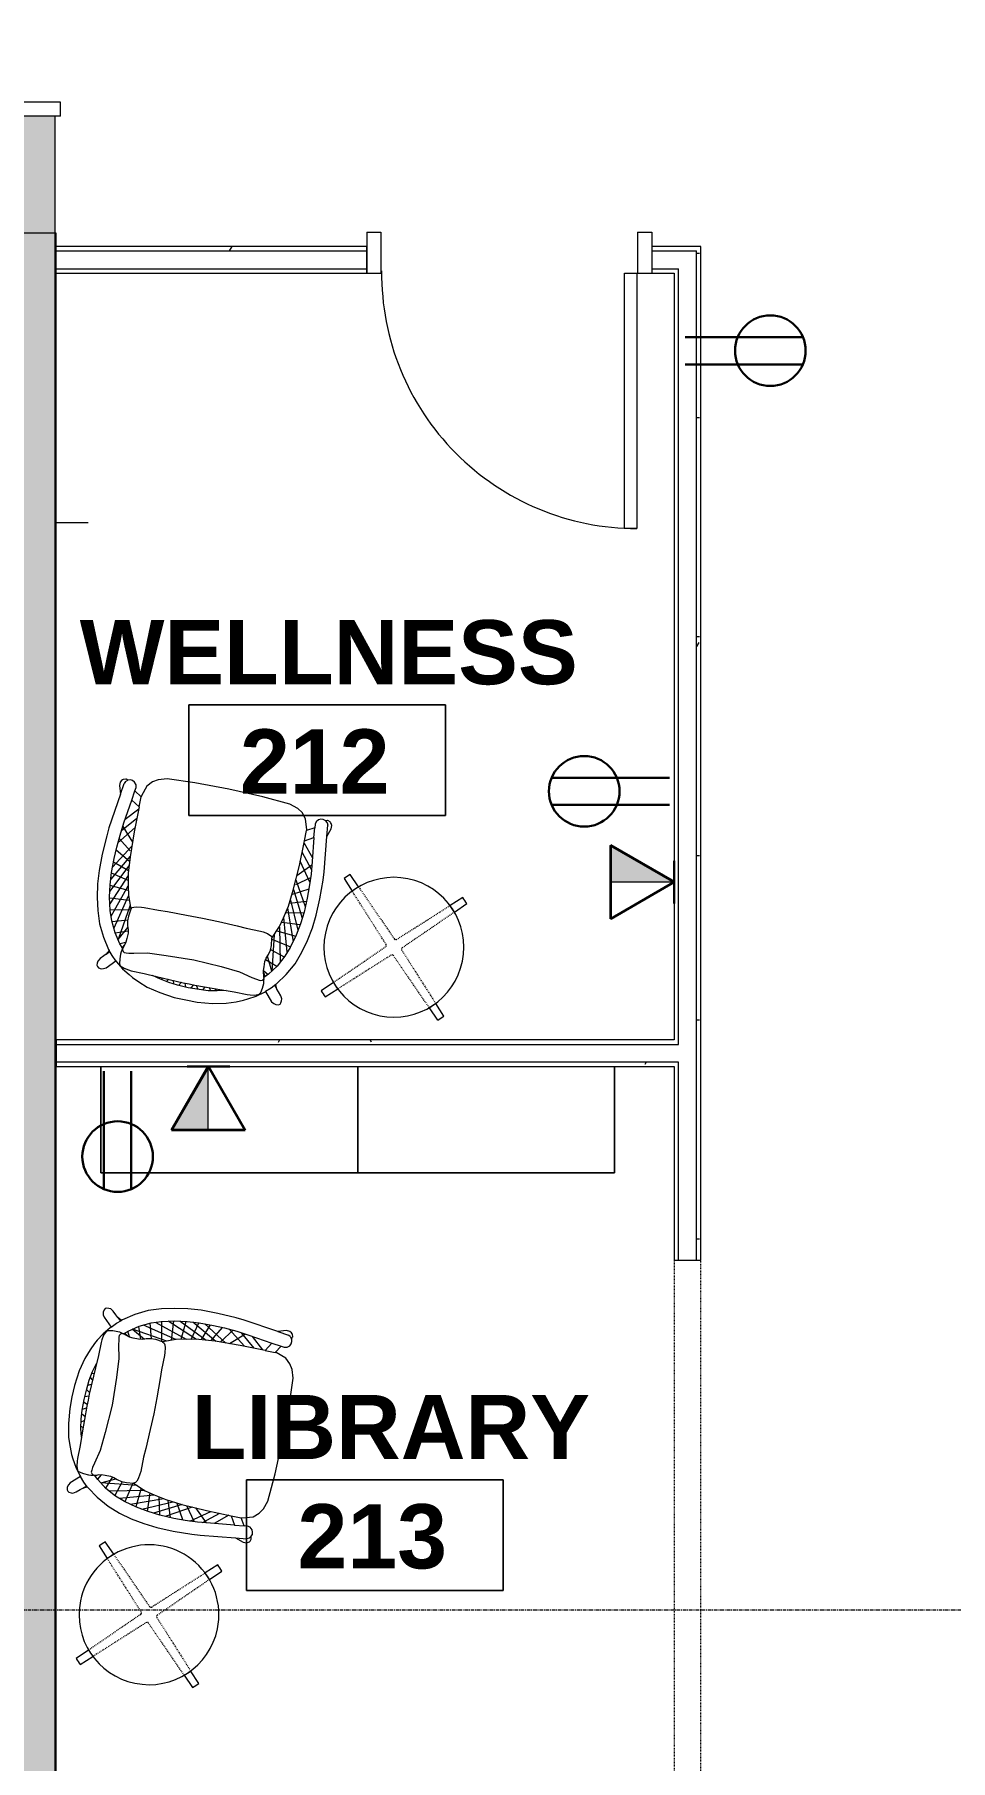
# Model space of a CAD drawing. Header units: inches. Extents: x 29752 to 31446, y 4278 to 5722.
# Drawn here: x 30674.1 to 30802.5, y 4819 to 5061.1 of the extents above; entities that cross this region are included whole.
import ezdxf

# ---------------------------------------------------------------- set-up
doc = ezdxf.new("R2010")
doc.units = ezdxf.units.IN
doc.header["$MEASUREMENT"] = 0
for name, pattern in [('Dash', [0.25, 0.125, -0.125]), ('Grid Line 1_2_', [0.875, 0.5, -0.125, 0.125, -0.125]), ('Overhead', [0.15625, 0.09375, -0.0625])]:
    doc.linetypes.add(name, pattern=pattern)
for name, color, linetype, lineweight in [('1900 Duke Street_2nd Flr_LINKED_dwg', 8, 'Continuous', 9), ('A-ANNO-NOTE', 131, 'Continuous', 30), ('A-AREA-IDEN', 2, 'Continuous', 9), ('A-DETL-GENF', 92, 'Continuous', 9), ('A-DETL-MEDM', 33, 'Continuous', 20), ('A-DETL-THIN', 151, 'Continuous', 9), ('A-DOOR', 31, 'Continuous', 13), ('A-DOOR-FRAM', 31, 'Continuous', 20), ('A-WALL', 113, 'Continuous', 13), ('A-WALL-PATT', 111, 'Continuous', 13), ('AE-WALLS-PATT', 7, 'Continuous', 9), ('AE-WALLS-TENANT', 7, 'Continuous', 9), ('I-FURN', 30, 'Continuous', 9), ('I-FURN-HDLN', 30, 'Dash', 9), ('I-WALL', 2, 'Continuous', 13), ('S-GRID', 1, 'Continuous', 9)]:
    doc.layers.add(name, color=color, linetype=linetype, lineweight=lineweight)
doc.styles.add('Swis721 Lt BT_B', font='', dxfattribs={"height": 9})
doc.styles.get('Swis721 Lt BT_B').set_extended_font_data('Swis721 Lt BT', bold=True)
pattern_1 = [(0, (0, 0), (30.72, 7.68), [1.267, -21.773, 1.267, -21.773, -122.88]), (0, (0, 0), (30.72, 7.68), [-46.08, 1.267, -44.813, 1.267, -21.773, -53.76]), (0, (0, 0), (30.72, 7.68), [-115.2, 1.267, -14.093, 1.267, -37.133]), (120, (11.52, 3.84), (-22.0110751, 22.7643004), [1.267, -21.773, 1.267, -21.773, -122.88]), (120, (11.52, 3.84), (-22.0110751, 22.7643004), [-46.08, 1.267, -44.813, 1.267, -21.773, -53.76]), (120, (11.52, 3.84), (-22.0110751, 22.7643004), [-115.2, 1.267, -14.093, 1.267, -37.133]), (240, (15.36, 19.2), (-8.7089249, -30.4443004), [1.267, -21.773, 1.267, -21.773, -122.88]), (240, (15.36, 19.2), (-8.7089249, -30.4443004), [-46.08, 1.267, -44.813, 1.267, -21.773, -53.76]), (240, (15.36, 19.2), (-8.7089249, -30.4443004), [-115.2, 1.267, -14.093, 1.267, -37.133])]

# ---------------------------------------------------------------- blocks, each defined once
blk = doc.blocks.new('1900 Duke Street_2nd Flr_LINKED_dwg-5565117-FIRST FLOOR POWER _ SIGNAL')
at = {"layer": 'AE-WALLS-PATT'}
h = blk.add_hatch(color=256, dxfattribs=at)
h.paths.add_polyline_path([(1480.56, 407.39), (1578.56, 407.39), (1578.56, 409.27), (1576.38, 409.27), (1576.38, 408.97), (1564.38, 408.97), (1564.38, 409.27), (1480.56, 409.27), (1480.56, 408.97)], flags=0)
h.paths.add_polyline_path([(1578.44, 414.27), (1578.56, 414.27), (1578.56, 648.81), (1578.44, 648.81), (1578.44, 427.28)], flags=0)
h.paths.add_polyline_path([(1572.44, 432.97), (1573.44, 432.97), (1573.44, 628.97), (1572.46, 628.97), (1572.44, 477.03)], flags=0)
h.paths.add_polyline_path([(1564.38, 648.31), (1564.38, 652.97), (1573.44, 652.97), (1573.44, 654.44), (1558.31, 654.44), (1558.31, 648.31)], flags=0)
h.paths.add_polyline_path([(1578.54, 652.56), (1578.56, 652.56), (1578.56, 654.44), (1578.44, 654.42), (1578.44, 652.56)], flags=0)
at = {"layer": 'AE-WALLS-TENANT'}
for p, q in [((1578.56, 541.27), (1578.56, 648.81)), ((1578.56, 613.83), (1583.06, 613.83)), ((1578.56, 414.27), (1578.56, 537.52))]:
    blk.add_line(p, q, dxfattribs=at)
at = {"layer": 'AE-WALLS-TENANT', "flags": 128}
blk.add_lwpolyline([(1578.56, 652.56), (1578.56, 654.44), (1578.44, 654.44)], dxfattribs=at)
blk = doc.blocks.new('Single Flush - OTJ_SOLIDFLUSH_ALUM-5854607-FIRST FLOOR POWER _ SIGNAL')
at = {"layer": 'A-DOOR', "lineweight": 20}
for p, q in [((-7.42, 27.82), (-8.65, 26.59)), ((17.91, 2.5), (-7.42, 27.82)), ((-8.65, 26.59), (16.67, 1.26)), ((16.67, 1.26), (17.91, 2.5))]:
    blk.add_line(p, q, dxfattribs=at)
at = {"layer": 'A-DOOR', "lineweight": 9}
blk.add_arc((17.91, 2.5), 35.81, 135, 180.5, dxfattribs=at)
at = {"layer": 'A-DOOR-FRAM'}
for p, q in [((-20, -3.25), (-20, 2.5)), ((-20, 2.5), (-18, 2.5)), ((-18, -3.25), (-18, 2.5)), ((18, -3.25), (18, 2.5)), ((18, 2.5), (20, 2.5)), ((20, -3.25), (20, 2.5)), ((-20, -3.25), (-18, -3.25)), ((18, -3.25), (20, -3.25))]:
    blk.add_line(p, q, dxfattribs=at)
blk = doc.blocks.new('Single Flush - OTJ_SOLIDFLUSH_ALUM-5854609-FIRST FLOOR POWER _ SIGNAL')
at = {"layer": 'A-DOOR', "lineweight": 20}
for p, q in [((16.15625, -1.875), (17.90625, -1.875)), ((16.15625, -37.6875), (16.15625, -1.875)), ((17.90625, -1.875), (17.90625, -37.6875)), ((17.90625, -37.6875), (16.15625, -37.6875))]:
    blk.add_line(p, q, dxfattribs=at)
at = {"layer": 'A-DOOR', "lineweight": 9}
blk.add_arc((17.90625, -1.875), 35.8125, 179.5, 270, dxfattribs=at)
at = {"layer": 'A-DOOR-FRAM'}
for p, q in [((-20, 3.875), (-20, -1.875)), ((-20, 3.875), (-18, 3.875)), ((-18, 3.875), (-18, -1.875)), ((18.000004, 3.875), (18.000004, -1.875)), ((18.000004, 3.875), (20.000004, 3.875)), ((20.000004, 3.875), (20.000004, -1.875)), ((-20, -1.875), (-18, -1.875)), ((18.000004, -1.875), (20.000004, -1.875))]:
    blk.add_line(p, q, dxfattribs=at)
blk = doc.blocks.new('Furniture 5 - Furniture 1-5860435-FIRST FLOOR POWER _ SIGNAL')
at = {"layer": 'I-FURN'}
for p, q in [((30924.89, 4913.02), (30910.01, 4913.02)), ((30910.01, 4913.02), (30924.89, 4913.02)), ((30924.89, 4877.02), (30924.89, 4913.02)), ((30924.89, 4913.02), (30924.89, 4877.02)), ((30910.01, 4877.02), (30924.89, 4877.02)), ((30924.89, 4877.02), (30910.01, 4877.02))]:
    blk.add_line(p, q, dxfattribs=at)
blk = doc.blocks.new('HermanMiller_Collection_CrosshatchLoungeChair - Lounge Chair Ash Frame-6145814-FIRST FLOOR POWER _ SIGNAL')
at = {"layer": 'I-FURN'}
for p, q in [((-8.33, 14.68), (-10.11, 14.07)), ((-6.56, 15.12), (-8.33, 14.68)), ((-4.69, 15.44), (-6.56, 15.12)), ((-2.82, 15.61), (-4.69, 15.44)), ((-0.47, 15.65), (-2.82, 15.61)), ((2.19, 15.55), (-0.47, 15.65)), ((3.35, 15.46), (2.19, 15.55)), ((8.29, 14.83), (3.35, 15.46)), ((9.45, 15.21), (8.29, 14.83)), ((8.29, 14.83), (9.88, 14.63)), ((9.94, 15.19), (9.45, 15.21)), ((10.18, 14.49), (9.88, 14.63)), ((10.19, 15.06), (9.94, 15.19)), ((10.33, 14.95), (10.19, 15.06)), ((10.4, 14.88), (10.33, 14.95)), ((10.5, 14.53), (10.4, 14.88)), ((10.49, 14.47), (10.5, 14.53)), ((-16.19, 12.95), (-16.24, 12.58)), ((-16.24, 12.58), (-16.16, 12.24)), ((-16.06, 13.13), (-16.19, 12.95)), ((-16.16, 12.24), (-15.97, 11.91)), ((-15.88, 13.23), (-16.06, 13.13)), ((-15.57, 13.27), (-15.88, 13.23)), ((-15.3, 13.24), (-15.57, 13.27)), ((-14.89, 13), (-15.3, 13.24)), ((-14.41, 12.57), (-14.89, 13)), ((-14.09, 12.28), (-14.41, 12.57)), ((-14.09, 12.28), (-13.61, 11.86)), ((-13.5, 11.98), (-14.09, 12.28)), ((-11.84, 13.14), (-13.38, 12.1)), ((-10.11, 14.07), (-11.84, 13.14)), ((-10.91, 11.67), (-9.35, 12.45)), ((-8.84, 10.29), (-9.47, 12.39)), ((-9.35, 12.45), (-8, 12.96)), ((-8.74, 12.65), (-4.08, 11.2)), ((-8, 12.96), (-6.16, 13.41)), ((-7.37, 10.19), (-7.91, 12.98)), ((-2.66, 11.47), (-7.08, 13.18)), ((-6.07, 10.63), (-6.29, 13.38)), ((-6.16, 13.41), (-4.45, 13.68)), ((-5.4, 13.53), (-1.32, 11.62)), ((-4.75, 11.06), (-4.57, 13.66)), ((-4.45, 13.68), (-2.74, 13.83)), ((0.04, 11.74), (-3.65, 13.75)), ((-3.38, 11.33), (-2.81, 13.82)), ((-2.74, 13.83), (-0.72, 13.88)), ((-1.21, 13.87), (-1.99, 11.59)), ((1.47, 11.8), (-1.95, 13.85)), ((-0.72, 13.88), (0.89, 13.84)), ((0.54, 13.85), (-0.67, 11.72)), ((2.14, 13.76), (0.76, 11.88)), ((0.89, 13.84), (2.65, 13.73)), ((1.53, 13.8), (4.14, 11.89)), ((3.91, 13.59), (2.02, 11.82)), ((2.65, 13.73), (4.43, 13.53)), ((3.31, 13.65), (5.45, 11.89)), ((4.43, 13.53), (7.79, 13.1)), ((6.74, 11.9), (4.95, 13.46)), ((7.79, 13.1), (7.07, 11.9)), ((7.79, 13.1), (9.15, 12.93)), ((8.52, 11.91), (9.15, 12.93)), ((9.15, 12.93), (9.63, 12.87)), ((9.63, 12.87), (10.01, 12.94)), ((10.01, 12.94), (10.35, 13.24)), ((10.18, 14.49), (10.4, 14.2)), ((10.35, 13.24), (10.49, 13.54)), ((10.4, 14.2), (10.49, 14.47)), ((10.42, 14.16), (10.4, 14.2)), ((10.52, 13.86), (10.42, 14.16)), ((10.49, 13.54), (10.52, 13.86)), ((-15.97, 11.91), (-14.73, 10.77)), ((-14.85, 10.65), (-15.65, 9.61)), ((-15.3, 10.01), (-15.53, 9.43)), ((-15.03, 10.16), (-15.3, 10.01)), ((-14.38, 10.28), (-15.03, 10.16)), ((-14.73, 10.77), (-14.85, 10.65)), ((-14.73, 10.77), (-14.11, 11.44)), ((-13.68, 10.3), (-14.38, 10.28)), ((-14.11, 11.44), (-13.5, 11.98)), ((-13.37, 10.29), (-13.68, 10.3)), ((-13.38, 12.1), (-13.5, 11.98)), ((-13, 10.22), (-13.37, 10.29)), ((-13.26, 10.03), (-13.37, 9.84)), ((-13.37, 9.84), (-13.37, 9.58)), ((-13.03, 10.17), (-13.26, 10.03)), ((-12.87, 10.2), (-13.03, 10.17)), ((-13, 10.22), (-12.84, 10.17)), ((-12.84, 10.17), (-12.28, 10.69)), ((-11.91, 9.91), (-12.84, 10.17)), ((-12.25, 10.01), (-12.74, 10.27)), ((-11.93, 9.95), (-12.31, 10.66)), ((-12.28, 10.69), (-10.91, 11.67)), ((-11.38, 9.88), (-11.91, 9.91)), ((-11.75, 11.07), (-9.83, 10.06)), ((-6.69, 10.39), (-11.75, 11.07)), ((-10.62, 9.86), (-11.38, 9.88)), ((-10.32, 9.89), (-10.95, 11.64)), ((-10.13, 9.95), (-10.62, 9.86)), ((-5.5, 10.89), (-10.32, 11.96)), ((-9.58, 10.15), (-10.13, 9.95)), ((-8.94, 10.29), (-9.58, 10.15)), ((-8.25, 10.3), (-8.94, 10.29)), ((-7.24, 10.18), (-8.25, 10.3)), ((-5.43, 10.88), (-7.24, 10.18)), ((-7.24, 10.18), (-6.98, 10.03)), ((-6.98, 10.03), (-6.87, 9.81)), ((-6.87, 9.81), (-6.73, 9.43)), ((-4.09, 11.2), (-5.43, 10.88)), ((-2.35, 11.53), (-4.09, 11.2)), ((-0.04, 11.74), (-2.35, 11.53)), ((3.52, 11.88), (-0.04, 11.74)), ((7.07, 11.9), (3.52, 11.88)), ((7.07, 11.9), (8.52, 11.91)), ((8.64, 11.91), (8.52, 11.91)), ((10.13, 11.42), (8.64, 11.91)), ((10.87, 10.76), (10.13, 11.42)), ((11.32, 10.05), (10.87, 10.76)), ((11.7, 8.85), (11.32, 10.05)), ((-16.57, 8.01), (-16.99, 7.03)), ((-16.27, 8.56), (-16.57, 8.01)), ((-15.65, 9.61), (-16.27, 8.56)), ((-15.64, 8.76), (-15.67, 8.36)), ((-15.67, 8.36), (-15.67, 6.5)), ((-15.53, 9.43), (-15.64, 8.76)), ((-13.37, 9.58), (-13.32, 9.2)), ((-13.32, 9.2), (-13.2, 8.52)), ((-13.2, 8.52), (-12.77, 6.65)), ((-6.73, 9.43), (-6.63, 8.77)), ((-6.63, 8.77), (-6.6, 8.38)), ((-6.6, 8.38), (-6.6, 6.33)), ((11.95, 4.92), (11.7, 8.85)), ((-17.46, 5.72), (-17.88, 3.83)), ((-16.99, 7.03), (-17.46, 5.72)), ((-16.02, 4.13), (-15.71, 5.33)), ((-15.83, 4.87), (-15.73, 4.77)), ((-15.67, 6.5), (-15.73, 4.72)), ((-15.71, 5.33), (-15.73, 4.72)), ((-12.77, 6.65), (-12.57, 3.99)), ((-6.6, 6.33), (-6.53, 5.07)), ((-6.53, 5.07), (-6.46, 2.33)), ((12.01, 0.06), (11.95, 4.92)), ((-17.88, 3.83), (-18.12, 1.72)), ((-16.35, 1.59), (-16.25, 2.86)), ((-16.25, 2.86), (-16.02, 4.13)), ((-16.18, 3.23), (-15.79, 2.95)), ((-16.08, 3.83), (-15.76, 3.96)), ((-15.73, 4.72), (-15.86, 0.91)), ((-12.57, 3.99), (-12.39, 0.06)), ((-18.12, 1.72), (-18.15, 0.06)), ((-18.15, 0.06), (-18.12, -1.59)), ((-16.41, 0.06), (-16.35, 1.59)), ((-16.35, -1.47), (-16.41, 0.06)), ((-15.85, 0.65), (-16.39, 0.45)), ((-16.36, 1.47), (-15.85, 1.15)), ((-16.31, 2.11), (-15.81, 2.35)), ((-15.86, 0.91), (-15.84, 0.06)), ((-15.84, 0.06), (-15.86, -0.78)), ((-12.39, 0.06), (-12.57, -3.87)), ((-6.46, 2.33), (-6.43, 0.06)), ((-6.43, 0.06), (-6.46, -2.21)), ((11.95, -4.8), (12.01, 0.06)), ((-18.12, -1.59), (-17.88, -3.71)), ((-15.85, -0.53), (-16.39, -0.33)), ((-16.36, -1.35), (-15.85, -1.03)), ((-16.25, -2.74), (-16.35, -1.47)), ((-16.31, -1.99), (-15.81, -2.23)), ((-15.86, -0.78), (-15.73, -4.6)), ((-6.46, -2.21), (-6.53, -4.94)), ((-17.88, -3.71), (-17.46, -5.6)), ((-16.02, -4.01), (-16.25, -2.74)), ((-16.18, -3.11), (-15.79, -2.82)), ((-16.08, -3.71), (-15.76, -3.84)), ((-15.71, -5.21), (-16.02, -4.01)), ((-15.83, -4.74), (-15.73, -4.64)), ((-15.73, -4.6), (-15.71, -5.21)), ((-12.57, -3.87), (-12.77, -6.52)), ((11.7, -8.73), (11.95, -4.8)), ((-17.46, -5.6), (-16.99, -6.91)), ((-16.99, -6.91), (-16.57, -7.88)), ((-15.71, -5.21), (-15.67, -6.38)), ((-15.67, -6.38), (-15.67, -8.24)), ((-12.77, -6.52), (-13.2, -8.39)), ((-6.53, -4.94), (-6.6, -6.21)), ((-6.6, -6.21), (-6.6, -8.25)), ((-16.57, -7.88), (-16.27, -8.44)), ((-16.27, -8.44), (-15.65, -9.49)), ((-15.67, -8.24), (-15.64, -8.63)), ((-15.65, -9.49), (-14.85, -10.52)), ((-15.64, -8.63), (-15.53, -9.31)), ((-15.53, -9.31), (-15.3, -9.89)), ((-13.32, -9.08), (-13.37, -9.45)), ((-13.37, -9.45), (-13.37, -9.72)), ((-13.2, -8.39), (-13.32, -9.08)), ((-6.73, -9.31), (-6.87, -9.68)), ((-6.63, -8.65), (-6.73, -9.31)), ((-6.6, -8.25), (-6.63, -8.65)), ((11.32, -9.93), (11.7, -8.73)), ((-15.97, -11.79), (-16.16, -12.12)), ((-14.73, -10.65), (-15.97, -11.79)), ((-15.3, -9.89), (-15.03, -10.04)), ((-15.03, -10.04), (-14.38, -10.15)), ((-14.85, -10.52), (-14.73, -10.65)), ((-14.11, -11.32), (-14.73, -10.65)), ((-14.38, -10.15), (-13.68, -10.18)), ((-13.5, -11.86), (-14.11, -11.32)), ((-14.09, -12.16), (-13.61, -11.74)), ((-14.09, -12.16), (-13.5, -11.86)), ((-13.68, -10.18), (-13.37, -10.16)), ((-13.5, -11.86), (-13.38, -11.97)), ((-13.38, -11.97), (-11.84, -13.02)), ((-13.37, -9.72), (-13.26, -9.91)), ((-13.37, -10.16), (-13, -10.1)), ((-13.26, -9.91), (-13.03, -10.05)), ((-13.03, -10.05), (-12.87, -10.08)), ((-12.84, -10.05), (-11.91, -9.79)), ((-12.28, -10.57), (-12.84, -10.05)), ((-12.25, -9.89), (-12.74, -10.15)), ((-11.93, -9.83), (-12.31, -10.54)), ((-10.91, -11.55), (-12.28, -10.57)), ((-11.91, -9.79), (-11.38, -9.76)), ((-11.75, -10.94), (-9.83, -9.94)), ((-6.69, -10.27), (-11.75, -10.94)), ((-11.38, -9.76), (-10.62, -9.74)), ((-10.32, -9.77), (-10.95, -11.52)), ((-9.35, -12.33), (-10.91, -11.55)), ((-10.62, -9.74), (-10.13, -9.82)), ((-5.5, -10.76), (-10.32, -11.84)), ((-10.13, -9.82), (-9.58, -10.03)), ((-9.58, -10.03), (-8.94, -10.17)), ((-8.84, -10.17), (-9.47, -12.27)), ((-8.94, -10.17), (-8.25, -10.18)), ((-8.74, -12.53), (-4.08, -11.08)), ((-8.25, -10.18), (-7.24, -10.05)), ((-7.37, -10.07), (-7.91, -12.86)), ((-6.98, -9.91), (-7.24, -10.05)), ((-7.24, -10.05), (-5.43, -10.76)), ((-2.66, -11.35), (-7.08, -13.06)), ((-6.87, -9.68), (-6.98, -9.91)), ((-6.07, -10.51), (-6.29, -13.25)), ((-5.43, -10.76), (-4.09, -11.07)), ((-5.4, -13.41), (-1.32, -11.5)), ((-4.75, -10.94), (-4.57, -13.54)), ((-4.09, -11.07), (-2.35, -11.41)), ((0.04, -11.62), (-3.65, -13.63)), ((-3.38, -11.21), (-2.81, -13.7)), ((-2.35, -11.41), (-0.04, -11.62)), ((-1.21, -13.75), (-1.99, -11.46)), ((1.47, -11.68), (-1.95, -13.73)), ((0.54, -13.72), (-0.67, -11.6)), ((-0.04, -11.62), (3.52, -11.76)), ((2.14, -13.64), (0.76, -11.76)), ((1.53, -13.68), (4.14, -11.76)), ((3.91, -13.46), (2.02, -11.7)), ((3.31, -13.53), (5.45, -11.77)), ((3.52, -11.76), (7.07, -11.78)), ((6.74, -11.78), (4.95, -13.34)), ((7.07, -11.78), (8.52, -11.78)), ((7.07, -11.78), (7.79, -12.98)), ((9.15, -12.81), (8.52, -11.78)), ((8.52, -11.78), (8.64, -11.78)), ((8.64, -11.78), (10.13, -11.29)), ((10.13, -11.29), (10.87, -10.64)), ((10.87, -10.64), (11.32, -9.93)), ((-16.16, -12.12), (-16.24, -12.46)), ((-16.24, -12.46), (-16.19, -12.83)), ((-16.19, -12.83), (-16.06, -13.01)), ((-16.06, -13.01), (-15.88, -13.11)), ((-15.88, -13.11), (-15.57, -13.14)), ((-15.57, -13.14), (-15.3, -13.12)), ((-15.3, -13.12), (-14.89, -12.88)), ((-14.89, -12.88), (-14.41, -12.45)), ((-14.41, -12.45), (-14.09, -12.16)), ((-11.84, -13.02), (-10.11, -13.94)), ((-10.11, -13.94), (-8.33, -14.56)), ((-8, -12.83), (-9.35, -12.33)), ((-6.16, -13.28), (-8, -12.83)), ((-4.45, -13.56), (-6.16, -13.28)), ((-2.74, -13.71), (-4.45, -13.56)), ((-0.72, -13.76), (-2.74, -13.71)), ((0.89, -13.71), (-0.72, -13.76)), ((2.65, -13.61), (0.89, -13.71)), ((4.43, -13.4), (2.65, -13.61)), ((7.79, -12.98), (4.43, -13.4)), ((7.79, -12.98), (9.15, -12.81)), ((8.29, -14.71), (9.88, -14.51)), ((9.63, -12.75), (9.15, -12.81)), ((10.01, -12.82), (9.63, -12.75)), ((10.18, -14.37), (9.88, -14.51)), ((10.35, -13.11), (10.01, -12.82)), ((10.42, -14.04), (10.18, -14.37)), ((10.49, -13.42), (10.35, -13.11)), ((10.4, -14.07), (10.42, -14.04)), ((10.49, -14.35), (10.4, -14.07)), ((10.4, -14.76), (10.5, -14.41)), ((10.42, -14.04), (10.52, -13.74)), ((10.52, -13.74), (10.49, -13.42)), ((10.5, -14.41), (10.49, -14.35)), ((-8.33, -14.56), (-6.56, -15)), ((-6.56, -15), (-4.69, -15.31)), ((-4.69, -15.31), (-2.82, -15.48)), ((-2.82, -15.48), (-0.47, -15.53)), ((-0.47, -15.53), (2.19, -15.43)), ((2.19, -15.43), (3.35, -15.33)), ((3.35, -15.33), (8.29, -14.71)), ((8.29, -14.71), (9.45, -15.08)), ((9.45, -15.08), (9.94, -15.07)), ((9.94, -15.07), (10.19, -14.93)), ((10.19, -14.93), (10.33, -14.83)), ((10.33, -14.83), (10.4, -14.76))]:
    blk.add_line(p, q, dxfattribs=at)
blk = doc.blocks.new('Table-Coffee-Teknion-BBCTC_Cosmos_Small-R2013 - 17 3_4_ High-5918704-FIRST FLOOR POWER _ SIGNAL')
at = {"layer": 'I-FURN'}
for p, q in [((-8.77, 8.06), (-7.31, 6.55)), ((-6.54, 7.32), (-8.05, 8.78)), ((8.05, 8.78), (6.54, 7.32)), ((7.31, 6.55), (8.77, 8.06)), ((-7.31, -6.55), (-8.77, -8.06)), ((8.77, -8.06), (7.31, -6.55)), ((-8.05, -8.78), (-6.54, -7.32)), ((6.54, -7.32), (8.05, -8.78))]:
    blk.add_line(p, q, dxfattribs=at)
for radius, start, end in [(9.81, 360, 180), (11.91, 132.513, 137.408), (9.81, 131.7705, 138.1519), (9.81, 131.7705, 138.1519), (9.81, 41.8481, 48.2237), (9.81, 41.8481, 48.2237), (11.91, 42.592, 47.4811), (9.81, 180, 360), (9.81, 221.8481, 228.2237), (9.81, 221.8481, 228.2237), (9.81, 311.7705, 318.1849), (9.81, 311.7705, 318.1514), (11.91, 222.592, 227.4811), (11.91, 312.513, 317.4079)]:
    blk.add_arc((0, 0), radius, start, end, dxfattribs=at)
at = {"layer": 'I-FURN-HDLN'}
for p, q in [((-6.54, 7.32), (-0.14, 1.13)), ((0.14, 1.13), (6.54, 7.32)), ((-1.13, 0.14), (-7.31, 6.55)), ((7.31, 6.55), (1.13, 0.14)), ((-7.31, -6.55), (-1.13, -0.13)), ((-0.14, -1.13), (-6.54, -7.32)), ((6.54, -7.32), (0.14, -1.14)), ((1.14, -0.14), (7.31, -6.54))]:
    blk.add_line(p, q, dxfattribs=at)
for centre, start, end in [((-1.29, 0), 319.2979, 41.4043), ((0, 1.29), 228.5957, 311.4043), ((1.29, 0), 138.6476, 223.9721), ((0, -1.29), 47.5735, 131.4196)]:
    blk.add_arc(centre, 0.206, start, end, dxfattribs=at)
blk = doc.blocks.new('Furniture 10 - Furniture 1-5944326-FIRST FLOOR POWER _ SIGNAL')
at = {"layer": 'I-FURN'}
for p, q in [((30924.89, 4913.02), (30910.01, 4913.02)), ((30910.01, 4913.02), (30924.89, 4913.02)), ((30924.89, 4877.02), (30924.89, 4913.02)), ((30924.89, 4913.02), (30924.89, 4877.02)), ((30910.01, 4877.02), (30924.89, 4877.02)), ((30924.89, 4877.02), (30910.01, 4877.02))]:
    blk.add_line(p, q, dxfattribs=at)
blk = doc.blocks.new('Door-Opening - 30_ x 84_ 2-6427320-FIRST FLOOR POWER _ SIGNAL')
at = {"layer": 'A-DETL-GENF', "linetype": 'Overhead'}
for p, q in [((35.68, 1.88), (-36.32, 1.88)), ((-36.32, -1.87), (35.68, -1.87))]:
    blk.add_line(p, q, dxfattribs=at)
at = {"layer": 'A-DETL-MEDM'}
for p, q in [((-36.32, 1.88), (-36.32, -1.87)), ((35.68, -1.87), (35.68, 1.88))]:
    blk.add_line(p, q, dxfattribs=at)
blk = doc.blocks.new('Room Tag - Room Name and Number-3379422-FIRST FLOOR POWER _ SIGNAL')
at = {"layer": 'A-AREA-IDEN'}
for p, q in [((-0.1881, -0.1636), (-0.1881, -0.0018)), ((-0.1881, -0.0018), (0.1869, -0.0018)), ((0.1869, -0.0018), (-0.1881, -0.0018)), ((-0.1881, -0.0018), (-0.1881, -0.1636)), ((0.1869, -0.0018), (0.1869, -0.1636)), ((0.1869, -0.1636), (0.1869, -0.0018)), ((0.1869, -0.1636), (-0.1881, -0.1636)), ((-0.1881, -0.1636), (0.1869, -0.1636))]:
    blk.add_line(p, q, dxfattribs=at)

msp = doc.modelspace()

# ---------------------------------------------------------------- hatches: boundary and pattern name
at = {"layer": 'A-ANNO-NOTE', "lineweight": 9}
for points in [[(30763.87, 4942.24), (30754.94, 4947.4), (30754.94, 4942.24), (30758.12, 4942.24)], [(30698.45, 4907.46), (30698.45, 4916.4), (30693.29, 4907.46)]]:
    msp.add_hatch(color=256, dxfattribs=at).paths.add_polyline_path(points, flags=0)
at = {"layer": 'A-DETL-GENF'}
h = msp.add_hatch(color=254, dxfattribs=at)
h.paths.add_polyline_path([(30085.49, 4991.45), (30086.36, 4991.45), (30086.36, 4991.2), (30085.49, 4991.2)], flags=0)
h.paths.add_polyline_path([(30090.49, 4787.2), (30090.49, 4787.77), (30102.36, 4787.78), (30102.36, 4788.08), (30101.11, 4788.08), (30101.11, 4793.08), (30102.36, 4793.08), (30102.36, 4799.77), (30181.36, 4799.8), (30181.36, 4907.12), (30090.49, 4907.12), (30090.49, 4911.12), (30181.36, 4911.12), (30181.36, 5019.77), (30184.86, 5019.77), (30184.86, 4799.8), (30188.24, 4799.8), (30188.24, 5019.77), (30190.11, 5019.77), (30190.11, 5028.27), (30154.11, 5028.27), (30154.11, 5024.87), (30102.36, 5024.87), (30102.36, 5023.25), (30154.11, 5023.25), (30154.11, 5019.75), (30090.49, 5019.77), (30090.49, 5028.27), (30085.49, 5028.27), (30085.49, 4991.45), (30083.49, 4991.45), (30083.49, 4990.75), (30076.36, 4990.75), (30076.36, 4948.75), (30083.49, 4948.75), (30083.49, 4942.95), (30085.49, 4942.95), (30085.49, 4871.45), (30086.36, 4871.45), (30086.36, 4871.2), (30084.49, 4871.2), (30084.49, 4870.75), (30076.36, 4870.75), (30076.36, 4828.75), (30084.49, 4828.75), (30084.49, 4823.2), (30086.36, 4823.2), (30086.36, 4822.95), (30085.49, 4822.95), (30085.49, 4799.77), (30082.86, 4799.77), (30082.86, 4823.87), (30081.24, 4823.87), (30081.24, 4799.77), (30078.36, 4799.77), (30078.36, 4787.77), (30085.49, 4787.76), (30085.49, 4787.2)], flags=0)
h.paths.add_polyline_path([(29930.86, 4791.08), (29930.86, 4796.25), (29872.39, 4796.25), (29872.39, 4791.09)], flags=0)
h.paths.add_polyline_path([(30479.74, 4793.08), (30479.74, 4801.87), (30483.49, 4801.87), (30483.49, 4793.08), (30543.99, 4793.08), (30543.99, 4855.87), (30483.49, 4855.84), (30483.49, 4837.87), (30479.74, 4837.87), (30479.74, 4866.75), (30483.49, 4866.75), (30483.49, 4860.75), (30543.99, 4860.75), (30543.99, 4896.75), (30483.49, 4896.75), (30483.49, 4890.75), (30479.74, 4890.75), (30479.74, 4901.62), (30543.99, 4901.62), (30543.99, 5005.87), (30415.36, 5005.87), (30415.36, 5016.37), (30396.49, 5016.37), (30396.49, 5021.25), (30360.49, 5021.25), (30360.49, 5016.37), (30356.49, 5016.37), (30356.49, 4923.4), (30420.24, 4923.4), (30420.24, 4863.56), (30416.49, 4863.56), (30416.49, 4871.4), (30356.49, 4871.4), (30356.49, 4833.59), (30416.49, 4833.59), (30416.49, 4839.56), (30420.24, 4839.56), (30420.24, 4824.12), (30416.49, 4824.12), (30416.49, 4830.09), (30356.49, 4830.09), (30356.49, 4793.08), (30416.49, 4793.08), (30416.49, 4800.12), (30420.24, 4800.12), (30420.24, 4793.08), (30445.51, 4793.08)], flags=0)
h.paths.add_polyline_path([(30548.24, 4793.08), (30564.86, 4793.08), (30564.86, 5028.37), (30521.11, 5028.37), (30521.11, 5012), (30548.24, 5012), (30548.24, 4855.84)], flags=0)
h.paths.add_polyline_path([(30351.61, 4793.08), (30351.61, 4896.75), (30342.99, 4896.75), (30342.99, 4793.08)], flags=0)
h.paths.add_polyline_path([(30579.11, 4793.08), (30662.93, 4793.08), (30662.93, 4811.78), (30670.99, 4811.78), (30670.99, 5007.78), (30662.93, 5007.78), (30662.93, 5027.12), (30656.86, 5027.12), (30656.86, 5033.25), (30620.86, 5033.25), (30620.86, 5027.12), (30579.11, 5027.12), (30579.11, 5001.78), (30570.99, 5001.78), (30570.99, 4811.78), (30579.11, 4811.78), (30579.11, 4806.09)], flags=0)
h.paths.add_polyline_path([(30328.28, 4793.08), (30338.11, 4793.08), (30338.11, 4855.87), (30277.61, 4855.87), (30277.61, 4837.87), (30273.86, 4837.87), (30273.86, 4866.75), (30277.61, 4866.75), (30277.61, 4860.75), (30338.11, 4860.75), (30338.11, 4896.75), (30277.61, 4896.75), (30277.61, 4890.75), (30273.86, 4890.75), (30273.86, 4901.62), (30351.61, 4901.62), (30351.61, 5016.37), (30347.61, 5016.37), (30347.61, 5021.25), (30311.61, 5021.25), (30311.61, 5016.37), (30292.61, 5016.37), (30292.61, 4983.12), (30192.36, 4983.12), (30192.36, 4886.87), (30220.78, 4886.87), (30220.78, 4883.12), (30192.36, 4883.12), (30192.36, 4851.33), (30211.11, 4851.33), (30211.11, 4847.58), (30192.36, 4847.58), (30192.36, 4793.08), (30273.86, 4793.08), (30273.86, 4801.87), (30277.61, 4801.87), (30277.61, 4793.08), (30315.25, 4793.08)], flags=0)
h.paths.add_polyline_path([(30108.36, 4793.08), (30166.11, 4793.08), (30166.11, 4796.23), (30108.36, 4796.23)], flags=0)
h.paths.add_polyline_path([(29872.39, 4799.75), (29948.61, 4799.77), (29948.61, 4828.75), (29951.49, 4828.75), (29951.49, 4870.75), (29948.61, 4870.75), (29948.61, 4917.77), (29872.39, 4917.75), (29872.39, 4799.77)], flags=0)
h.paths.add_polyline_path([(30082.86, 4875.62), (30082.86, 4943.87), (30081.24, 4943.87), (30081.24, 4875.62)], flags=0)
h.paths.add_polyline_path([(30393.41, 4881.15), (30416.49, 4881.15), (30416.49, 4917.9), (30356.49, 4917.9), (30356.49, 4881.15), (30391.43, 4881.15)], flags=0)
h.paths.add_polyline_path([(29878.39, 4921.25), (29930.86, 4921.25), (29930.86, 4929.77), (29950.24, 4929.77), (29950.24, 5027.14), (29872.39, 5027.14), (29872.39, 4929.77), (29878.39, 4929.77)], flags=0)
h.paths.add_polyline_path([(30086.36, 4942.95), (30085.49, 4942.95), (30085.49, 4943.2), (30086.36, 4943.2)], flags=0)
h.paths.add_polyline_path([(30347.61, 4980.37), (30345.86, 4980.42), (30345.86, 4987.37), (30347.61, 4987.37), (30347.61, 4980.38)], flags=0)
h.paths.add_polyline_path([(30360.49, 4980.37), (30360.49, 4987.37), (30362.24, 4987.37), (30362.24, 4980.42), (30361.36, 4980.38)], flags=0)
h.paths.add_polyline_path([(30195.61, 4989.12), (30195.61, 5027.12), (30192.36, 5027.12), (30192.36, 4989.12), (30192.5, 4989.12)], flags=0)
h.paths.add_polyline_path([(30228.31, 4989.12), (30287.74, 4989.12), (30287.74, 5027.12), (30264.31, 5027.12), (30264.31, 5033.25), (30228.31, 5033.25), (30228.31, 5027.12), (30199.74, 5027.12), (30199.74, 4989.12)], flags=0)
h.paths.add_polyline_path([(30082.86, 4995.62), (30082.86, 5019.77), (30081.24, 5019.77), (30081.24, 4995.62)], flags=0)
h.paths.add_polyline_path([(30434.99, 5012), (30451.36, 5012), (30451.36, 5028.37), (30425.11, 5028.37), (30425.11, 5012), (30430.35, 5012)], flags=0)
h.paths.add_polyline_path([(30676.99, 5027.62), (30677.11, 5027.62), (30677.09, 5031.37), (30676.99, 5031.37), (30676.99, 5028.25)], flags=0)
at = {"layer": 'A-WALL-PATT', "lineweight": 9}
h = msp.add_hatch(color=7, dxfattribs=at)
h.paths.add_polyline_path([(30676.52, 4793.08), (30676.99, 4793.08), (30676.99, 5049.64), (30671.99, 5049.64), (30671.99, 4793.08), (30674.93, 4793.08)], flags=0)
h.paths.add_polyline_path([(30676.99, 5089.64), (30676.99, 5093.14), (30671.99, 5093.14), (30671.99, 5089.64)], flags=0)
h = msp.add_hatch(dxfattribs=at)
h.set_pattern_fill('FP_1', color=256, style=0, pattern_type=2)
h.set_pattern_definition(pattern_1)
h.paths.add_polyline_path([(30720.68, 5030.75), (30720.68, 5031.37), (30676.99, 5031.37), (30676.99, 5030.75), (30706.02, 5030.75)], flags=0)
h.paths.add_polyline_path([(30763.8, 5030.75), (30766.93, 5030.75), (30766.93, 5031.37), (30760.68, 5031.37), (30760.68, 5030.75)], flags=0)
h = msp.add_hatch(dxfattribs=at)
h.set_pattern_fill('FP_1', color=256, style=0, pattern_type=2)
h.set_pattern_definition(pattern_1)
h.paths.add_polyline_path([(30766.93, 4691.94), (30767.55, 4691.94), (30767.55, 4817.14), (30766.93, 4817.14), (30766.93, 4694.44)], flags=0)
h.paths.add_polyline_path([(30767.55, 4889.14), (30767.55, 5031.37), (30766.93, 5031.37), (30766.93, 4889.14)], flags=0)
h = msp.add_hatch(dxfattribs=at)
h.set_pattern_fill('FP_1', color=256, style=0, pattern_type=2)
h.set_pattern_definition(pattern_1)
h.paths.add_polyline_path([(30764.43, 4695.06), (30764.43, 4786.83), (30763.8, 4786.83), (30763.8, 4695.06)], flags=0)
h.paths.add_polyline_path([(30763.8, 4789.33), (30764.43, 4789.35), (30764.43, 4817.14), (30763.8, 4817.14), (30763.8, 4789.95)], flags=0)
h.paths.add_polyline_path([(30764.43, 4889.14), (30764.43, 4916.95), (30763.8, 4916.95), (30763.8, 4889.14)], flags=0)
h.paths.add_polyline_path([(30763.8, 4919.45), (30764.43, 4919.47), (30764.43, 5028.25), (30763.8, 5028.25), (30763.8, 4920.08)], flags=0)
h = msp.add_hatch(dxfattribs=at)
h.set_pattern_fill('FP_1', color=256, style=0, pattern_type=2)
h.set_pattern_definition(pattern_1)
h.paths.add_polyline_path([(30724.71, 4919.45), (30763.8, 4919.45), (30763.8, 4920.08), (30677.11, 4920.08), (30677.11, 4919.45), (30719.42, 4919.45)], flags=0)
h = msp.add_hatch(dxfattribs=at)
h.set_pattern_fill('FP_1', color=256, style=0, pattern_type=2)
h.set_pattern_definition(pattern_1)
h.paths.add_polyline_path([(30763.8, 4916.33), (30763.8, 4916.95), (30677.11, 4916.95), (30677.11, 4916.33), (30758.12, 4916.33)], flags=0)

# ---------------------------------------------------------------- linework, layer by layer
at = {"layer": 'A-ANNO-NOTE'}
for p, q in [((30765.33, 5018.67), (30781.86, 5018.67)), ((30765.33, 5014.84), (30781.86, 5014.84)), ((30763.15, 4956.86), (30746.62, 4956.86)), ((30763.15, 4953.03), (30746.62, 4953.03)), ((30763.8, 4942.2), (30754.87, 4947.36)), ((30754.87, 4937.05), (30754.87, 4947.36)), ((30763.87, 4942.24), (30754.94, 4947.4)), ((30754.94, 4937.08), (30754.94, 4947.4)), ((30763.8, 4945.2), (30763.8, 4939.2)), ((30763.8, 4942.2), (30754.87, 4937.05)), ((30763.87, 4942.24), (30754.94, 4937.08)), ((30683.83, 4915.67), (30683.83, 4899.15)), ((30687.66, 4915.67), (30687.66, 4899.15)), ((30698.45, 4916.4), (30693.29, 4907.46)), ((30698.49, 4916.33), (30693.33, 4907.4)), ((30695.49, 4916.33), (30701.49, 4916.33)), ((30698.45, 4916.4), (30703.61, 4907.46)), ((30698.49, 4916.33), (30703.64, 4907.4)), ((30703.61, 4907.46), (30693.29, 4907.46)), ((30703.64, 4907.4), (30693.33, 4907.4))]:
    msp.add_line(p, q, dxfattribs=at)
at = {"layer": 'A-ANNO-NOTE', "lineweight": 9}
for p, q in [((30763.87, 4942.24), (30754.94, 4947.4)), ((30754.94, 4947.4), (30754.94, 4942.24)), ((30754.94, 4942.24), (30763.87, 4942.24)), ((30698.45, 4916.4), (30693.29, 4907.46)), ((30698.45, 4907.46), (30698.45, 4916.4)), ((30693.29, 4907.46), (30698.45, 4907.46))]:
    msp.add_line(p, q, dxfattribs=at)
at = {"layer": 'A-ANNO-NOTE'}
for centre in [(30777.29, 5016.76), (30751.19, 4954.95), (30685.75, 4903.71)]:
    msp.add_circle(centre, 4.95, dxfattribs=at)
at = {"layer": 'A-DETL-THIN'}
for p, q in [((30677.11, 5033.25), (30516.24, 5033.25)), ((30677.11, 4786.2), (30677.11, 5033.25))]:
    msp.add_line(p, q, dxfattribs=at)
at = {"layer": 'A-WALL'}
for p, q in [((30676.99, 5030.75), (30720.68, 5030.75)), ((30760.68, 5030.75), (30766.93, 5030.75)), ((30766.93, 4889.14), (30766.93, 5030.75)), ((30676.99, 5028.25), (30720.68, 5028.25)), ((30760.68, 5028.25), (30764.43, 5028.25)), ((30764.43, 4919.45), (30764.43, 5028.25)), ((30677.11, 4919.45), (30764.43, 4919.45)), ((30764.43, 4916.95), (30677.11, 4916.95)), ((30764.43, 4889.14), (30764.43, 4916.95))]:
    msp.add_line(p, q, dxfattribs=at)
at = {"layer": 'I-WALL', "color": 8, "lineweight": 20}
for p, q in [((30676.99, 5049.64), (30671.99, 5049.64)), ((30676.99, 4793.08), (30676.99, 5049.64))]:
    msp.add_line(p, q, dxfattribs=at)
at = {"layer": 'I-WALL'}
for p, q in [((30720.68, 5031.37), (30676.99, 5031.37)), ((30720.68, 5027.62), (30720.68, 5031.37)), ((30767.55, 5031.37), (30760.68, 5031.37)), ((30760.68, 5031.37), (30760.68, 5027.62)), ((30767.55, 4889.14), (30767.55, 5031.37)), ((30676.99, 5027.62), (30720.68, 5027.62)), ((30760.68, 5027.62), (30763.8, 5027.62)), ((30763.8, 5027.62), (30763.8, 4920.08)), ((30763.8, 4920.08), (30677.11, 4920.08)), ((30677.11, 4920.08), (30677.11, 4916.33)), ((30677.11, 4916.33), (30763.8, 4916.33)), ((30763.8, 4916.33), (30763.8, 4889.14))]:
    msp.add_line(p, q, dxfattribs=at)
at = {"layer": 'S-GRID', "linetype": 'Grid Line 1_2_'}
msp.add_line((31446.27, 4840.08), (29775.66, 4840.08), dxfattribs=at)

# ---------------------------------------------------------------- block references
at = {"layer": '1900 Duke Street_2nd Flr_LINKED_dwg', "color": 7}
msp.add_blockref('1900 Duke Street_2nd Flr_LINKED_dwg-5565117-FIRST FLOOR POWER _ SIGNAL', (29098.55, 4378.81), dxfattribs=at)
at = {"layer": 'A-AREA-IDEN', "xscale": 95.99999999999994, "yscale": 95.99999999999994, "zscale": 95.99999999999994}
for p in [(30713.81, 4967.24), (30721.88, 4858.55)]:
    msp.add_blockref('Room Tag - Room Name and Number-3379422-FIRST FLOOR POWER _ SIGNAL', p, dxfattribs=at)
at = {"layer": 'A-DOOR'}
for name, p, rotation in [('Single Flush - OTJ_SOLIDFLUSH_ALUM-5854607-FIRST FLOOR POWER _ SIGNAL', (30674.49, 5069.64), 90), ('Door-Opening - 30_ x 84_ 2-6427320-FIRST FLOOR POWER _ SIGNAL', (30765.68, 4852.82), 270)]:
    msp.add_blockref(name, p, dxfattribs=dict(at, rotation=rotation))
msp.add_blockref('Single Flush - OTJ_SOLIDFLUSH_ALUM-5854609-FIRST FLOOR POWER _ SIGNAL', (30740.68, 5029.5), dxfattribs=at)
at = {"layer": 'I-FURN'}
for name, p, rotation in [('HermanMiller_Collection_CrosshatchLoungeChair - Lounge Chair Ash Frame-6145814-FIRST FLOOR POWER _ SIGNAL', (30699.01, 4943.45), 78.40995473994667), ('Table-Coffee-Teknion-BBCTC_Cosmos_Small-R2013 - 17 3_4_ High-5918704-FIRST FLOOR POWER _ SIGNAL', (30724.5, 4933.07), 78.40995473994748), ('Furniture 5 - Furniture 1-5860435-FIRST FLOOR POWER _ SIGNAL', (25806.4, 35826.34), 269.9999999999996), ('Furniture 10 - Furniture 1-5944326-FIRST FLOOR POWER _ SIGNAL', (25842.4, 35826.34), 269.9999999999996), ('HermanMiller_Collection_CrosshatchLoungeChair - Lounge Chair Ash Frame-6145814-FIRST FLOOR POWER _ SIGNAL', (30697.11, 4866.29), 348.4099547399489), ('Table-Coffee-Teknion-BBCTC_Cosmos_Small-R2013 - 17 3_4_ High-5918704-FIRST FLOOR POWER _ SIGNAL', (30690.15, 4839.44), 348.4099547399497)]:
    msp.add_blockref(name, p, dxfattribs=dict(at, rotation=rotation))

# ---------------------------------------------------------------- texts
at = {"layer": 'A-AREA-IDEN', "char_height": 9, "attachment_point": 1, "style": 'Swis721 Lt BT_B'}
for s, insert, width in [('WELLNESS', (30680.44, 4978.96), 80.598), ('212', (30702.91, 4963.64), 25.452), ('LIBRARY', (30696.13, 4870.27), 62.115), ('213', (30710.98, 4854.95), 25.452)]:
    msp.add_mtext(s, dxfattribs=dict(at, insert=insert, width=width))

doc.saveas('drawing.dxf')
